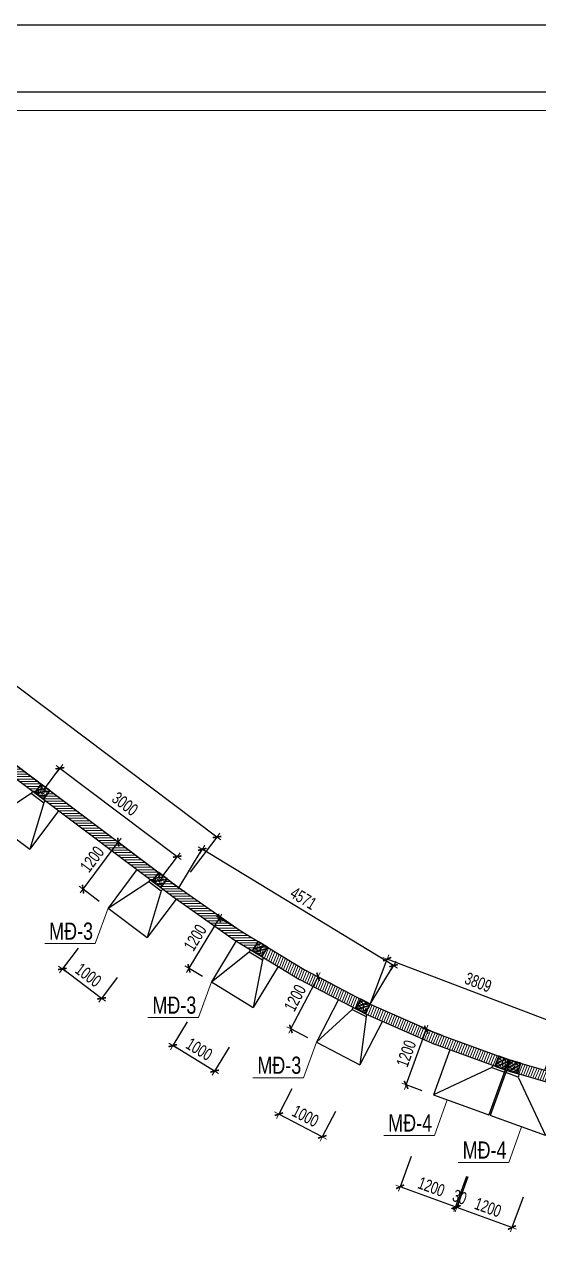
# Model space of a CAD drawing. Header units: millimetres. Extents: x 1360663 to 1465788, y -143522 to -69272.
# Drawn here: x 1418475 to 1428967, y -94443 to -69272 of the extents above; entities that cross this region are included whole.
import ezdxf
from ezdxf.enums import TextEntityAlignment as Align

# ---------------------------------------------------------------- set-up
doc = ezdxf.new("R2010")
doc.units = ezdxf.units.MM
doc.header["$MEASUREMENT"] = 0
doc.header["$PDMODE"] = 3
for name, color, linetype, lineweight in [('CDC-KHUNGTEN', 7, 'Continuous', 20), ('CDC_02.DIM', 1, 'Continuous', 18), ('CDC_03.BORDER', 3, 'Continuous', 25), ('CDC_07.TEXTCOL', 3, 'Continuous', 18), ('CDC_09.COLUMN', 4, 'Continuous', 35), ('CDC_10.HATCH', 251, 'Continuous', 9), ('CDC_11.NOTE', 8, 'Continuous', 18), ('Hatch1', 250, 'Continuous', 5)]:
    doc.layers.add(name, color=color, linetype=linetype, lineweight=lineweight)
doc.layers.add('CDC.10.HATCH', color=9, linetype='Continuous')
doc.styles.add('1', font='arial.ttf', dxfattribs={"width": 0.7})
doc.styles.add('MIDTEXT', font='arial.ttf', dxfattribs={"width": 0.75, "height": 350})
doc.dimstyles.new('X1', dxfattribs={"dimtxt": 250, "dimasz": 0.8, "dimexe": 0, "dimexo": 0, "dimgap": 90, "dimtad": 1, "dimdec": 0, "dimzin": 13, "dimdsep": 46, "dimtxsty": '1', "dimblk1": 'CHEO', "dimblk2": 'CHEO', "dimsah": 1, "dimcen": 0, "dimclrd": 256, "dimclre": 256, "dimclrt": 3, "dimadec": 0, "dimazin": 0, "dimtfac": 1, "dimtdec": 0, "dimtix": 1, "dimtmove": 2, "dimatfit": 3, "dimldrblk": 'CHEO', "dimfxl": 1, "dimtolj": 1, "dimtzin": 13, "dimarcsym": 0})
pattern_1 = [(68.015628, (-206775.186, -126955.05), (-46.3642999, 18.717684), [])]

# ---------------------------------------------------------------- blocks, each defined once
blk = doc.blocks.new('CHEO')
at = {"layer": 'CDC_02.DIM'}
for points in [[(-121, 0), (121, 0)], [(0, 121), (0, -121)]]:
    blk.add_lwpolyline(points, dxfattribs=at)
at = {"layer": 'CDC_02.DIM', "color": 2, "const_width": 40}
blk.add_lwpolyline([(80, 80), (-80, -81)], dxfattribs=at)
blk = doc.blocks.new('*D6')
at = {"layer": 'CDC_02.DIM', "lineweight": -2, "transparency": 16777216}
for p, q in [((1425534, -89255), (1425880, -88340)), ((1429442, -89690), (1425881, -88341)), ((1429096, -90604), (1429443, -89690))]:
    blk.add_line(p, q, dxfattribs=at)
at = {"layer": 'Defpoints', "color": 0, "transparency": 16777216}
for p in [(1425880, -88340), (1425534, -89255), (1429096, -90604)]:
    blk.add_point(p, dxfattribs=at)
at = {"layer": 'CDC_02.DIM', "lineweight": -2, "transparency": 16777216, "xscale": 0.8, "yscale": 0.8, "zscale": 0.8}
for p, rotation in [((1425880, -88340), 159.2513037851191), ((1429443, -89690), 339.2513037851191)]:
    blk.add_blockref('CHEO', p, dxfattribs=dict(at, rotation=rotation))
at = {"layer": 'CDC_02.DIM', "color": 3, "transparency": 16777216, "insert": (1427739, -88812), "char_height": 250, "attachment_point": 5, "rotation": 339.2513, "style": '1'}
blk.add_mtext('\\A1;3809', dxfattribs=at)
blk = doc.blocks.new('*D7')
at = {"layer": 'CDC_02.DIM', "lineweight": -2, "transparency": 16777216}
for p, q in [((1421627, -86882), (1422103, -86098)), ((1426009, -88470), (1422104, -86098)), ((1425534, -89255), (1426010, -88471))]:
    blk.add_line(p, q, dxfattribs=at)
at = {"layer": 'Defpoints', "color": 0, "transparency": 16777216}
for p in [(1422103, -86098), (1421627, -86882), (1425534, -89255)]:
    blk.add_point(p, dxfattribs=at)
at = {"layer": 'CDC_02.DIM', "lineweight": -2, "transparency": 16777216, "xscale": 0.8, "yscale": 0.8, "zscale": 0.8}
for p, rotation in [((1422103, -86098), 148.7267537803228), ((1426010, -88471), 328.7267537803227)]:
    blk.add_blockref('CHEO', p, dxfattribs=dict(at, rotation=rotation))
at = {"layer": 'CDC_02.DIM', "color": 3, "transparency": 16777216, "insert": (1424170, -87098), "char_height": 250, "attachment_point": 5, "rotation": 328.7268, "style": '1'}
blk.add_mtext('\\A1;4571', dxfattribs=at)
blk = doc.blocks.new('*D8')
at = {"layer": 'CDC_02.DIM', "lineweight": -2, "transparency": 16777216}
for p, q in [((1404658, -73644), (1405198, -72924)), ((1422403, -85847), (1405199, -72925)), ((1421863, -86567), (1422404, -85847))]:
    blk.add_line(p, q, dxfattribs=at)
at = {"layer": 'Defpoints', "color": 0, "transparency": 16777216}
for p in [(1405198, -72924), (1404658, -73644), (1421863, -86567)]:
    blk.add_point(p, dxfattribs=at)
at = {"layer": 'CDC_02.DIM', "lineweight": -2, "transparency": 16777216, "xscale": 0.8, "yscale": 0.8, "zscale": 0.8}
for p, rotation in [((1405198, -72924), 143.0896064855311), ((1422404, -85847), 323.0896064855311)]:
    blk.add_blockref('CHEO', p, dxfattribs=dict(at, rotation=rotation))
at = {"layer": 'CDC_02.DIM', "color": 3, "transparency": 16777216, "insert": (1413932, -79212), "char_height": 250, "attachment_point": 5, "rotation": 323.0896, "style": '1'}
blk.add_mtext('\\A1;21518', dxfattribs=at)
blk = doc.blocks.new('*D170')
at = {"layer": 'CDC_02.DIM', "lineweight": -2, "transparency": 16777216}
for p, q in [((1427526, -92783), (1427300, -93404)), ((1428654, -93194), (1428428, -93815)), ((1428427, -93814), (1427301, -93405))]:
    blk.add_line(p, q, dxfattribs=at)
at = {"layer": 'Defpoints', "color": 0, "transparency": 16777216}
for p in [(1427526, -92783), (1428654, -93194), (1427300, -93404)]:
    blk.add_point(p, dxfattribs=at)
at = {"layer": 'CDC_02.DIM', "lineweight": -2, "transparency": 16777216, "xscale": 0.8, "yscale": 0.8, "zscale": 0.8}
for p, rotation in [((1427300, -93404), 160.0050669048174), ((1428428, -93815), 340.0050669048174)]:
    blk.add_blockref('CHEO', p, dxfattribs=dict(at, rotation=rotation))
at = {"layer": 'CDC_02.DIM', "color": 3, "transparency": 16777216, "insert": (1427938, -93405), "char_height": 250, "attachment_point": 5, "rotation": 340.0051, "style": '1'}
blk.add_mtext('\\A1;1200', dxfattribs=at)
blk = doc.blocks.new('*D171')
at = {"layer": 'CDC_02.DIM', "lineweight": -2, "transparency": 16777216}
for p, q in [((1426370, -92363), (1426144, -92984)), ((1427498, -92773), (1427272, -93394)), ((1427271, -93394), (1426145, -92984))]:
    blk.add_line(p, q, dxfattribs=at)
at = {"layer": 'Defpoints', "color": 0, "transparency": 16777216}
for p in [(1426370, -92363), (1427498, -92773), (1426144, -92984)]:
    blk.add_point(p, dxfattribs=at)
at = {"layer": 'CDC_02.DIM', "lineweight": -2, "transparency": 16777216, "xscale": 0.8, "yscale": 0.8, "zscale": 0.8}
for p, rotation in [((1426144, -92984), 160.0050669048015), ((1427272, -93394), 340.0050669048015)]:
    blk.add_blockref('CHEO', p, dxfattribs=dict(at, rotation=rotation))
at = {"layer": 'CDC_02.DIM', "color": 3, "transparency": 16777216, "insert": (1426782, -92984), "char_height": 250, "attachment_point": 5, "rotation": 340.0051, "style": '1'}
blk.add_mtext('\\A1;1200', dxfattribs=at)
blk = doc.blocks.new('*D172')
at = {"layer": 'CDC_02.DIM', "lineweight": -2, "transparency": 16777216}
for p, q in [((1427498, -92773), (1427272, -93394)), ((1427526, -92783), (1427300, -93404)), ((1427271, -93394), (1427270, -93393)), ((1427272, -93394), (1427300, -93404)), ((1427301, -93405), (1427302, -93405))]:
    blk.add_line(p, q, dxfattribs=at)
at = {"layer": 'Defpoints', "color": 0, "transparency": 16777216}
for p in [(1427498, -92773), (1427526, -92783), (1427300, -93404)]:
    blk.add_point(p, dxfattribs=at)
at = {"layer": 'CDC_02.DIM', "lineweight": -2, "transparency": 16777216, "xscale": 0.8, "yscale": 0.8, "zscale": 0.8}
for p, rotation in [((1427272, -93394), 340.0050669043884), ((1427300, -93404), 160.0050669043885)]:
    blk.add_blockref('CHEO', p, dxfattribs=dict(at, rotation=rotation))
at = {"layer": 'CDC_02.DIM', "color": 3, "transparency": 16777216, "insert": (1427360, -93194), "char_height": 250, "attachment_point": 5, "rotation": 340.0051, "style": '1'}
blk.add_mtext('\\A1;30', dxfattribs=at)
blk = doc.blocks.new('*D174')
at = {"layer": 'CDC_02.DIM', "lineweight": -2, "transparency": 16777216}
for p, q in [((1426267, -90904), (1426677, -89778)), ((1427007, -89897), (1426677, -89777)), ((1426597, -91025), (1426267, -90905))]:
    blk.add_line(p, q, dxfattribs=at)
at = {"layer": 'Defpoints', "color": 0, "transparency": 16777216}
for p in [(1426677, -89777), (1427007, -89897), (1426597, -91025)]:
    blk.add_point(p, dxfattribs=at)
at = {"layer": 'CDC_02.DIM', "lineweight": -2, "transparency": 16777216, "xscale": 0.8, "yscale": 0.8, "zscale": 0.8}
for p, rotation in [((1426677, -89777), 70.00506690604537), ((1426267, -90905), 250.0050669060454)]:
    blk.add_blockref('CHEO', p, dxfattribs=dict(at, rotation=rotation))
at = {"layer": 'CDC_02.DIM', "color": 3, "transparency": 16777216, "insert": (1426268, -90266), "char_height": 250, "attachment_point": 5, "rotation": 70.0051, "style": '1'}
blk.add_mtext('\\A1;1200', dxfattribs=at)
blk = doc.blocks.new('*D175')
at = {"layer": 'CDC_02.DIM', "lineweight": -2, "transparency": 16777216}
for p, q in [((1423935, -90987), (1423667, -91502)), ((1424554, -91963), (1423668, -91502)), ((1424822, -91449), (1424554, -91964))]:
    blk.add_line(p, q, dxfattribs=at)
at = {"layer": 'Defpoints', "color": 0, "transparency": 16777216}
for p in [(1423935, -90987), (1423667, -91502), (1424822, -91449)]:
    blk.add_point(p, dxfattribs=at)
at = {"layer": 'CDC_02.DIM', "lineweight": -2, "transparency": 16777216, "xscale": 0.8, "yscale": 0.8, "zscale": 0.8}
for p, rotation in [((1423667, -91502), 152.4865989480721), ((1424554, -91964), 332.4865989480721)]:
    blk.add_blockref('CHEO', p, dxfattribs=dict(at, rotation=rotation))
at = {"layer": 'CDC_02.DIM', "color": 3, "transparency": 16777216, "insert": (1424211, -91540), "char_height": 250, "attachment_point": 5, "rotation": 332.4866, "style": '1'}
blk.add_mtext('\\A1;1000', dxfattribs=at)
blk = doc.blocks.new('*D176')
at = {"layer": 'CDC_02.DIM', "lineweight": -2, "transparency": 16777216}
for p, q in [((1423914, -89763), (1424468, -88700)), ((1424816, -88880), (1424468, -88699)), ((1424262, -89944), (1423914, -89763))]:
    blk.add_line(p, q, dxfattribs=at)
at = {"layer": 'Defpoints', "color": 0, "transparency": 16777216}
for p in [(1424468, -88699), (1424816, -88880), (1424262, -89944)]:
    blk.add_point(p, dxfattribs=at)
at = {"layer": 'CDC_02.DIM', "lineweight": -2, "transparency": 16777216, "xscale": 0.8, "yscale": 0.8, "zscale": 0.8}
for p, rotation in [((1424468, -88699), 62.48659894996393), ((1423914, -89763), 242.4865989499639)]:
    blk.add_blockref('CHEO', p, dxfattribs=dict(at, rotation=rotation))
at = {"layer": 'CDC_02.DIM', "color": 3, "transparency": 16777216, "insert": (1423998, -89131), "char_height": 250, "attachment_point": 5, "rotation": 62.4866, "style": '1'}
blk.add_mtext('\\A1;1200', dxfattribs=at)
blk = doc.blocks.new('*D177')
at = {"layer": 'CDC_02.DIM', "lineweight": -2, "transparency": 16777216}
for p, q in [((1421795, -89619), (1421501, -90104)), ((1422355, -90623), (1421501, -90104)), ((1422650, -90138), (1422355, -90623))]:
    blk.add_line(p, q, dxfattribs=at)
at = {"layer": 'Defpoints', "color": 0, "transparency": 16777216}
for p in [(1421795, -89619), (1421501, -90104), (1422650, -90138)]:
    blk.add_point(p, dxfattribs=at)
at = {"layer": 'CDC_02.DIM', "lineweight": -2, "transparency": 16777216, "xscale": 0.8, "yscale": 0.8, "zscale": 0.8}
for p, rotation in [((1421501, -90104), 148.7270326704586), ((1422355, -90623), 328.7270326704586)]:
    blk.add_blockref('CHEO', p, dxfattribs=dict(at, rotation=rotation))
at = {"layer": 'CDC_02.DIM', "color": 3, "transparency": 16777216, "insert": (1422041, -90177), "char_height": 250, "attachment_point": 5, "rotation": 328.727, "style": '1'}
blk.add_mtext('\\A1;1000', dxfattribs=at)
blk = doc.blocks.new('*D178')
at = {"layer": 'CDC_02.DIM', "lineweight": -2, "transparency": 16777216}
for p, q in [((1421832, -88526), (1422454, -87502)), ((1422731, -87669), (1422454, -87501)), ((1422108, -88695), (1421832, -88527))]:
    blk.add_line(p, q, dxfattribs=at)
at = {"layer": 'Defpoints', "color": 0, "transparency": 16777216}
for p in [(1422454, -87501), (1422731, -87669), (1422108, -88695)]:
    blk.add_point(p, dxfattribs=at)
at = {"layer": 'CDC_02.DIM', "lineweight": -2, "transparency": 16777216, "xscale": 0.8, "yscale": 0.8, "zscale": 0.8}
for p, rotation in [((1422454, -87501), 58.72703267077137), ((1421832, -88527), 238.7270326707714)]:
    blk.add_blockref('CHEO', p, dxfattribs=dict(at, rotation=rotation))
at = {"layer": 'CDC_02.DIM', "color": 3, "transparency": 16777216, "insert": (1421957, -87901), "char_height": 250, "attachment_point": 5, "rotation": 58.727, "style": '1'}
blk.add_mtext('\\A1;1200', dxfattribs=at)
blk = doc.blocks.new('*D179')
at = {"layer": 'CDC_02.DIM', "lineweight": -2, "transparency": 16777216}
for p, q in [((1419565, -88114), (1419246, -88538)), ((1420045, -89139), (1419247, -88539)), ((1420365, -88715), (1420046, -89139))]:
    blk.add_line(p, q, dxfattribs=at)
at = {"layer": 'Defpoints', "color": 0, "transparency": 16777216}
for p in [(1419565, -88114), (1419246, -88538), (1420365, -88715)]:
    blk.add_point(p, dxfattribs=at)
at = {"layer": 'CDC_02.DIM', "lineweight": -2, "transparency": 16777216, "xscale": 0.8, "yscale": 0.8, "zscale": 0.8}
for p, rotation in [((1419246, -88538), 143.0896064785267), ((1420046, -89139), 323.0896064785267)]:
    blk.add_blockref('CHEO', p, dxfattribs=dict(at, rotation=rotation))
at = {"layer": 'CDC_02.DIM', "color": 3, "transparency": 16777216, "insert": (1419777, -88665), "char_height": 250, "attachment_point": 5, "rotation": 323.0896, "style": '1'}
blk.add_mtext('\\A1;1000', dxfattribs=at)
blk = doc.blocks.new('*D180')
at = {"layer": 'CDC_02.DIM', "lineweight": -2, "transparency": 16777216}
for p, q in [((1419668, -86910), (1420388, -85952)), ((1420720, -86201), (1420388, -85951)), ((1420000, -87160), (1419668, -86911))]:
    blk.add_line(p, q, dxfattribs=at)
at = {"layer": 'Defpoints', "color": 0, "transparency": 16777216}
for p in [(1420388, -85951), (1420720, -86201), (1420000, -87160)]:
    blk.add_point(p, dxfattribs=at)
at = {"layer": 'CDC_02.DIM', "lineweight": -2, "transparency": 16777216, "xscale": 0.8, "yscale": 0.8, "zscale": 0.8}
for p, rotation in [((1420388, -85951), 53.08960648163747), ((1419668, -86911), 233.0896064816375)]:
    blk.add_blockref('CHEO', p, dxfattribs=dict(at, rotation=rotation))
at = {"layer": 'CDC_02.DIM', "color": 3, "transparency": 16777216, "insert": (1419854, -86300), "char_height": 250, "attachment_point": 5, "rotation": 53.0896, "style": '1'}
blk.add_mtext('\\A1;1200', dxfattribs=at)
blk = doc.blocks.new('*D334')
at = {"layer": 'CDC_02.DIM', "lineweight": -2, "transparency": 16777216}
for p, q in [((1418902, -84835), (1419195, -84444)), ((1419196, -84444), (1421593, -86245)), ((1421300, -86636), (1421594, -86246))]:
    blk.add_line(p, q, dxfattribs=at)
at = {"layer": 'Defpoints', "color": 0, "transparency": 16777216}
for p in [(1418902, -84835), (1421594, -86246), (1421300, -86636)]:
    blk.add_point(p, dxfattribs=at)
at = {"layer": 'CDC_02.DIM', "lineweight": -2, "transparency": 16777216, "xscale": 0.8, "yscale": 0.8, "zscale": 0.8}
for p, rotation in [((1419195, -84444), 143.089606481639), ((1421594, -86246), 323.089606481639)]:
    blk.add_blockref('CHEO', p, dxfattribs=dict(at, rotation=rotation))
at = {"layer": 'CDC_02.DIM', "color": 3, "transparency": 16777216, "insert": (1420525, -85171), "char_height": 250, "attachment_point": 5, "rotation": 323.0896, "style": '1'}
blk.add_mtext('\\A1;3000', dxfattribs=at)
blk = doc.blocks.new('Khung tên chuẩn')
at = {"layer": 'CDC-KHUNGTEN'}
blk.add_lwpolyline([(30654, -246309), (30654, -189709), (-40446, -189709), (-40446, -246309)], close=True, dxfattribs=at)
at = {"layer": 'CDC.10.HATCH', "color": 8}
blk.add_lwpolyline([(-40746, -246609), (38754, -246609), (38754, -189409), (-40746, -189409)], close=True, dxfattribs=at)
at = {"layer": 'Defpoints', "color": 1}
blk.add_lwpolyline([(-44246, -247709), (-44246, -188309), (39854, -188309), (39854, -247709), (-44246, -247709)], close=True, dxfattribs=at)

msp = doc.modelspace()

# ---------------------------------------------------------------- hatches: boundary and pattern name
at = {"layer": 'CDC_10.HATCH'}
h = msp.add_hatch(dxfattribs=at)
h.set_pattern_fill('ANSI31', color=256, scale=400, angle=315, style=0)
h.set_pattern_definition([(2e-12, (-194781.55, -135963.53), (-2e-12, 50), [])])
edge = h.paths.add_edge_path()
edge.add_line((1416591, -83099), (1418813.8, -84768.6))
edge.add_line((1418813.8, -84768.6), (1418681.7, -84944.5))
edge.add_line((1418681.7, -84944.5), (1416458.9, -83274.9))
edge.add_line((1416458.9, -83274.9), (1416591, -83099))
h = msp.add_hatch(dxfattribs=at)
h.set_pattern_fill('BT-01', color=256, scale=15, angle=-36.91039, style=0, pattern_type=2)
h.set_pattern_definition([(13.0896065, (100939.4, 845562.705), (80.372562, -72.140497), [11.25, -123.75]), (318.0896065, (100939.4, 845562.7), (51.119742, 102.714571), [9, -99]), (63.5410065, (100946.1, 845556.69), (131.492327, 30.5739714), [9.5610285, -105.171317]), (9.2738065, (100957.42, 845586.69), (113.09026, -115.993936), [16.875, -185.625]), (59.725206, (100966.84, 845577.03), (199.853248, 32.633256), [14.341543, -157.75695]), (314.273806, (100957.42, 845586.7), (199.853222, 32.633412), [13.5, -148.5]), (344.0896065, (100964.91, 845571.69), (35.3210197, -102.0608915), [11.25, -123.75]), (289.0896065, (100964.91, 845571.69), (94.507346, 65.052845), [9, -99]), (34.5410065, (100967.85, 845563.18), (129.828336, -37.008147), [9.5610285, -105.171317]), (0.5896065, (100939.4, 845562.705), (31.4470823, 38.8306588), [0, -97.8, 0, -100.5, 0, -99.375]), (330.5896065, (100939.4, 845562.705), (67.0820995, 23.6057402), [0, -57.3, 0, -95.55, 0, -37.875]), (290.5896065, (100912.656, 845582.794), (61.9928686, -50.7944323), [0, -37.5, 0, -117, 0, -155.25]), (280.5896065, (100900.66, 845591.8), (78.9631624, -40.5299776), [0, -48.75, 0, -77.7, 0, -110.25]), (8.0896065, (100939.4, 845562.705), (-8.9710044, 63.1156366), []), (8.0896065, (100950.44, 845577.4), (-8.9710044, 63.1156366), [])])
h.paths.add_polyline_path([(1418681.7, -84944.5), (1418857.6, -85076.6), (1418989.7, -84900.7), (1418813.8, -84768.6)])
h = msp.add_hatch(dxfattribs=at)
h.set_pattern_fill('ANSI31', color=256, scale=400, angle=315, style=0)
h.set_pattern_definition([(2e-12, (-192382.823, -137765.224), (-2e-12, 50), [])])
edge = h.paths.add_edge_path()
edge.add_line((1418989.7, -84900.7), (1421212.5, -86570.3))
edge.add_line((1421212.5, -86570.3), (1421080.4, -86746.2))
edge.add_line((1421080.4, -86746.2), (1418857.6, -85076.6))
edge.add_line((1418857.6, -85076.6), (1418989.7, -84900.7))
h = msp.add_hatch(dxfattribs=at)
h.set_pattern_fill('BT-01', color=256, scale=15, angle=-36.91039, style=0, pattern_type=2)
h.set_pattern_definition([(13.0896065, (103338.13, 843761.01), (80.372562, -72.140497), [11.25, -123.75]), (318.0896065, (103338.13, 843761.01), (51.119742, 102.714571), [9, -99]), (63.5410065, (103344.83, 843755), (131.492327, 30.5739714), [9.5610285, -105.171317]), (9.2738065, (103356.15, 843785), (113.09026, -115.993936), [16.875, -185.625]), (59.725206, (103365.57, 843775.33), (199.853248, 32.633256), [14.341543, -157.75695]), (314.273806, (103356.15, 843785), (199.853222, 32.633412), [13.5, -148.5]), (344.0896065, (103363.635, 843769.99), (35.3210197, -102.0608915), [11.25, -123.75]), (289.0896065, (103363.63, 843769.99), (94.507346, 65.052845), [9, -99]), (34.5410065, (103366.58, 843761.49), (129.828336, -37.008147), [9.5610285, -105.171317]), (0.5896065, (103338.13, 843761.01), (31.4470823, 38.8306588), [0, -97.8, 0, -100.5, 0, -99.375]), (330.5896065, (103338.13, 843761.01), (67.0820995, 23.6057402), [0, -57.3, 0, -95.55, 0, -37.875]), (290.5896065, (103311.383, 843781.098), (61.9928686, -50.7944323), [0, -37.5, 0, -117, 0, -155.25]), (280.5896065, (103299.39, 843790.106), (78.9631624, -40.5299776), [0, -48.75, 0, -77.7, 0, -110.25]), (8.0896065, (103338.13, 843761.01), (-8.9710044, 63.1156366), []), (8.0896065, (103349.164, 843775.7), (-8.9710044, 63.1156366), [])])
h.paths.add_polyline_path([(1421080.4, -86746.2), (1421256.3, -86878.3), (1421388.4, -86702.4), (1421212.5, -86570.3)])
h = msp.add_hatch(dxfattribs=at)
h.set_pattern_fill('ANSI31', color=256, scale=400, angle=315, style=0)
h.set_pattern_definition([(2e-12, (-206775.186, -126955.05), (-2e-12, 50), [])])
h.paths.add_polyline_path([(1421388.4, -86702.4), (1421256.3, -86878.3), (1422756.2, -87941.9), (1423131.5, -88169.9), (1423245.7, -87981.8), (1422876.5, -87757.6)])
h = msp.add_hatch(dxfattribs=at)
h.set_pattern_fill('BT-01', color=256, scale=15, angle=-31.27297, style=0, pattern_type=2)
h.set_pattern_definition([(18.7270327, (13630.665, 724057.91), (87.070411, -63.89635), [11.25, -123.75]), (323.727033, (13630.66, 724057.91), (40.782541, 107.2394305), [9, -99]), (69.178433, (13637.92, 724052.58), (127.852985, 43.342981), [9.5610285, -105.171317]), (14.911233, (13646.24, 724083.55), (123.937722, -104.323732), [16.875, -185.625]), (65.362633, (13656.57, 724074.85), (195.680985, 52.107602), [14.341543, -157.75695]), (319.911233, (13646.24, 724083.55), (195.680944, 52.107754), [13.5, -148.5]), (349.7270327, (13655.17, 724069.35), (45.1759323, -98.0975797), [11.25, -123.75]), (294.727033, (13655.17, 724069.35), (87.659922, 74.021951), [9, -99]), (40.178433, (13658.93, 724061.18), (132.835834, -24.075732), [9.5610285, -105.171317]), (6.2270327, (13630.665, 724057.906), (27.4805358, 41.7319926), [0, -97.8, 0, -100.5, 0, -99.375]), (336.2270327, (13630.665, 724057.906), (64.4387913, 30.0812438), [0, -57.3, 0, -95.55, 0, -37.875]), (296.2270327, (13602.075, 724075.27), (66.6827247, -44.4590185), [0, -37.5, 0, -117, 0, -155.25]), (286.2270327, (13589.255, 724083.06), (82.562633, -32.577166), [0, -48.75, 0, -77.7, 0, -110.25]), (13.7270327, (13630.665, 724057.906), (-15.1276522, 61.929126), []), (13.7270327, (13640.204, 724073.61), (-15.1276522, 61.929126), [])])
h.paths.add_polyline_path([(1423131.5, -88169.9), (1423319.5, -88284.1), (1423433.8, -88096), (1423245.7, -87981.8)])
h = msp.add_hatch(dxfattribs=at)
h.set_pattern_fill('ANSI31', color=256, scale=400, angle=23.01563, style=0)
h.set_pattern_definition(pattern_1)
h.paths.add_polyline_path([(1423433.8, -88096), (1424180.7, -88549.7), (1424857.4, -88902.2), (1425338.8, -89152.9), (1425237.1, -89348), (1424097.6, -88754.5), (1423320.5, -88282.5)])
h = msp.add_hatch(dxfattribs=at)
h.set_pattern_fill('BT-01', color=256, scale=15, angle=-27.5134, style=0, pattern_type=2)
h.set_pattern_definition([(22.486599, (-34488, 628711.22), (91.0727012, -58.0496605), [11.25, -123.75]), (327.486599, (-34488, 628711.22), (33.663116, 109.6827505), [9, -99]), (72.937999, (-34480.41, 628706.38), (124.735856, 51.632992), [9.5610285, -105.171317]), (18.670799, (-34474.14, 628737.82), (130.511486, -95.972663), [16.875, -185.625]), (69.122199, (-34463.27, 628729.83), (191.843196, 64.826216), [14.341543, -157.75695]), (323.670799, (-34474.14, 628737.82), (191.843145, 64.826365), [13.5, -148.5]), (353.486599, (-34464.3, 628724.24), (51.5109454, -94.924299), [11.25, -123.75]), (298.486599, (-34464.3, 628724.24), (82.617677, 79.610493), [9, -99]), (43.937999, (-34460.01, 628716.33), (134.1286094, -15.3139104), [9.5610285, -105.171317]), (9.986599, (-34488, 628711.218), (24.6850417, 43.4440763), [0, -97.8, 0, -100.5, 0, -99.375]), (339.986599, (-34488, 628711.22), (62.3276992, 34.241743), [0, -57.3, 0, -95.55, 0, -37.875]), (299.986599, (-34517.67, 628726.67), (69.4543888, -39.9909737), [0, -37.5, 0, -117, 0, -155.25]), (289.986599, (-34530.97, 628733.6), (84.5210334, -27.0934497), [0, -48.75, 0, -77.7, 0, -110.25]), (17.486599, (-34488, 628711.22), (-19.1557737, 60.8039377), []), (17.486599, (-34479.513, 628727.514), (-19.1557737, 60.8039377), [])])
h.paths.add_polyline_path([(1425237.1, -89348), (1425432.3, -89449.7), (1425533.9, -89254.5), (1425338.8, -89152.9)])
h = msp.add_hatch(dxfattribs=at)
h.set_pattern_fill('ANSI31', color=256, scale=400, angle=23.01563, style=0)
h.set_pattern_definition(pattern_1)
edge = h.paths.add_edge_path()
edge.add_line((1425432.1, -89450.1), (1426844.7, -90071.8))
edge.add_line((1426844.7, -90071.8), (1428082.7, -90522.3))
edge.add_line((1428082.7, -90522.3), (1428157.8, -90315.8))
edge.add_line((1428157.8, -90315.8), (1426930.1, -89869))
edge.add_line((1426930.1, -89869), (1425533.9, -89254.5))
edge.add_line((1425533.9, -89254.5), (1425432.3, -89449.7))
h = msp.add_hatch(dxfattribs=at)
h.set_pattern_fill('BT-01', color=256, scale=15, angle=-19.99493, style=0, pattern_type=2)
h.set_pattern_definition([(30.005067, (-113047.926, 430364.54), (97.885277, -45.634116), [11.25, -123.75]), (335.005067, (-113047.93, 430364.54), (19.022183, 113.144455), [9, -99]), (80.456467, (-113039.77, 430360.74), (116.9075115, 67.510247), [9.5610285, -105.171317]), (26.189267, (-113037.67, 430392.73), (141.94706, -78.070687), [16.875, -185.625]), (76.640667, (-113025.84, 430386.23), (181.711634, 89.370755), [14.341543, -157.75695]), (331.189267, (-113037.67, 430392.73), (181.711565, 89.370897), [13.5, -148.5]), (1.005067, (-113026.14, 430380.56), (63.488534, -87.368221), [11.25, -123.75]), (306.005067, (-113026.14, 430380.56), (71.490696, 89.736233), [9, -99]), (51.456467, (-113020.85, 430373.28), (134.979231, 2.3679064), [9.5610285, -105.171317]), (17.505067, (-113047.926, 430364.54), (18.788345, 46.3005091), [0, -97.8, 0, -100.5, 0, -99.375]), (347.505067, (-113047.926, 430364.54), (57.3114649, 42.1026726), [0, -57.3, 0, -95.55, 0, -37.875]), (307.505067, (-113079.36, 430375.98), (74.0899203, -30.5593489), [0, -37.5, 0, -117, 0, -155.25]), (297.505067, (-113093.455, 430381.11), (87.3394468, -15.801302), [0, -48.75, 0, -77.7, 0, -110.25]), (25.005067, (-113047.926, 430364.54), (-26.9470236, 57.7747386), []), (25.005067, (-113041.64, 430381.81), (-26.9470236, 57.7747386), [])])
h.paths.add_polyline_path([(1428082.6, -90522.5), (1428289.3, -90597.7), (1428364.5, -90391), (1428157.8, -90315.8)])
h = msp.add_hatch(dxfattribs=at)
h.set_pattern_fill('BT-01', color=256, scale=15, angle=-16.23753, style=0, pattern_type=2)
h.set_pattern_definition([(33.7624743, (-143620.79, 328163.2), (100.6653697, -39.1213924), [11.25, -123.75]), (338.762474, (-143620.79, 328163.2), (11.566696, 114.1478106), [9, -99]), (84.213874, (-143612.4, 328159.94), (112.232123, 75.02633), [9.5610285, -105.171317]), (29.946674, (-143612.4, 328192), (146.758078, -68.600777), [16.875, -185.625]), (80.398074, (-143600.17, 328186.29), (175.464381, 101.0866), [14.341543, -157.75695]), (334.946674, (-143612.4, 328192), (175.464303, 101.086738), [13.5, -148.5]), (4.7624743, (-143600.1, 328180.61), (69.0774888, -83.0198804), [11.25, -123.75]), (309.762474, (-143600.1, 328180.61), (65.456417, 94.228279), [9, -99]), (55.213874, (-143594.34, 328173.69), (134.5339134, 11.208294), [9.5610285, -105.171317]), (21.2624743, (-143620.792, 328163.2), (15.71378745, 47.4322246), [0, -97.8, 0, -100.5, 0, -99.375]), (351.2624743, (-143620.79, 328163.2), (54.4291935, 45.7679139), [0, -57.3, 0, -95.55, 0, -37.875]), (311.2624743, (-143652.908, 328172.553), (75.9332804, -25.6383897), [0, -37.5, 0, -117, 0, -155.25]), (301.2624743, (-143667.31, 328176.75), (88.1872, -10.0437958), [0, -48.75, 0, -77.7, 0, -110.25]), (28.7624743, (-143620.79, 328163.2), (-30.6752018, 55.8846535), []), (28.7624743, (-143615.654, 328180.84), (-30.6752018, 55.8846535), [])])
h.paths.add_polyline_path([(1428331.8, -90610.6), (1428543.1, -90672.1), (1428604.6, -90460.9), (1428393.4, -90399.4)])
h = msp.add_hatch(dxfattribs=at)
h.set_pattern_fill('ANSI31', color=256, scale=400, angle=23.01563, style=0)
h.set_pattern_definition(pattern_1)
h.paths.add_polyline_path([(1428543.1, -90672.1), (1429773.5, -91030.5), (1431297.5, -91367.1), (1431338.4, -91150.8), (1429828.1, -90817.2), (1428604.6, -90460.9)])

# ---------------------------------------------------------------- linework, layer by layer
at = {"layer": 'CDC_03.BORDER'}
for p, q in [((1404421.4, -73958.4), (1421627.1, -86881.7)), ((1417781.3, -85493.9), (1418611.7, -84954.4)), ((1418867.5, -85146.6), (1418580.9, -86094.4)), ((1419169.4, -85310.8), (1418580.9, -86094.4)), ((1417781.3, -85493.9), (1418580.9, -86094.4)), ((1420768.6, -86512), (1420180, -87295.5)), ((1420180, -87295.5), (1421010.4, -86756.1)), ((1421266.3, -86948.3), (1420979.6, -87896.1)), ((1420180, -87295.5), (1420979.6, -87896.1)), ((1421568.1, -87112.5), (1420979.6, -87896.1)), ((1422798.2, -87967.4), (1422289.4, -88805)), ((1422289.4, -88805), (1423062.8, -88186.6)), ((1423336.3, -88352.7), (1423144.2, -89324.1)), ((1423652.9, -88486.5), (1423144.2, -89324.1)), ((1422289.4, -88805), (1423144.2, -89324.1)), ((1424884.7, -89164.4), (1424433.1, -90031.5)), ((1424433.1, -90031.5), (1425164.2, -89363.8)), ((1425448, -89511.6), (1425320, -90493.5)), ((1425783, -89604.5), (1425320, -90493.5)), ((1424433.1, -90031.5), (1425320, -90493.5)), ((1427161.7, -90187.4), (1426826.6, -91108.3)), ((1428018.5, -90552.4), (1426826.6, -91108.3)), ((1428289.3, -90597.7), (1427954.2, -91518.6)), ((1428317.5, -90608), (1427982.4, -91528.9)), ((1428554.1, -90747.3), (1429110.1, -91939.2)), ((1426826.6, -91108.3), (1427954.2, -91518.6)), ((1429110.1, -91939.2), (1427982.4, -91528.9))]:
    msp.add_line(p, q, dxfattribs=at)
for points in [[(1404421.4, -73958.4), (1421628.3, -86882.6), (1422876.5, -87757.6), (1423802.9, -88320.2), (1424180.7, -88549.7), (1424180.8, -88549.7), (1424181, -88549.9), (1425533.9, -89254.5), (1426930.1, -89869), (1426930.6, -89869.2), (1427449.3, -90058), (1428364.5, -90391), (1429828.1, -90817.2), (1429828.8, -90817.4), (1431337.8, -91150.7), (1431338.4, -91150.8), (1432866.3, -91383.1), (1432866.7, -91383.1), (1434406.9, -91513.5), (1435952.7, -91541.2), (1448292.9, -91893.2)], [(1403057.5, -76140.6), (1404465.2, -74266.4), (1421499.1, -87060.6), (1422756.2, -87941.9), (1423688.7, -88508.3), (1424090.6, -88752.4), (1424097.6, -88754.5), (1425438.7, -89453), (1426844.7, -90071.8), (1426852, -90074.8), (1427374.1, -90264.7), (1428296.1, -90600.2), (1429773.5, -91030.5), (1429781.4, -91032.2), (1431297.5, -91367.1), (1431305.3, -91368.3), (1432840.4, -91601.7), (1432848.1, -91602.4), (1434395.6, -91733.3), (1435947.6, -91761.2), (1448072.9, -92107), (1448072.9, -137397.4), (1445572.9, -137397.4)]]:
    msp.add_lwpolyline(points, dxfattribs=at)
at = {"layer": 'CDC_03.BORDER', "flags": 128}
for points in [[(1418641.7, -84914.5), (1418611.7, -84954.4), (1418867.5, -85146.6), (1418897.6, -85106.6)], [(1421040.4, -86716.2), (1421010.4, -86756.1), (1421266.3, -86948.3), (1421296.3, -86908.3)], [(1423088.8, -88143.9), (1423062.8, -88186.6), (1423336.3, -88352.7), (1423362.3, -88310)], [(1425186.3, -89321.5), (1425164.2, -89363.8), (1425448, -89511.6), (1425471.1, -89467.3)], [(1428035.6, -90505.4), (1428018.5, -90552.4), (1428272.2, -90644.7)], [(1428577.8, -90682.3), (1428554.1, -90747.3), (1428300.4, -90655)]]:
    msp.add_lwpolyline(points, dxfattribs=at)
at = {"layer": 'CDC_09.COLUMN', "flags": 128}
for points in [[(1418681.7, -84944.5), (1418857.6, -85076.6), (1418989.7, -84900.7), (1418813.8, -84768.6)], [(1421080.4, -86746.2), (1421256.3, -86878.3), (1421388.4, -86702.4), (1421212.5, -86570.3)], [(1421080.4, -86746.2), (1421256.3, -86878.3), (1421388.4, -86702.4), (1421212.5, -86570.3)], [(1421256.3, -86878.3), (1421388.4, -86702.4), (1421212.5, -86570.3), (1421080.4, -86746.2)], [(1423131.5, -88169.9), (1423319.5, -88284.1), (1423433.8, -88096), (1423245.7, -87981.8)], [(1423319.5, -88284.1), (1423433.8, -88096), (1423245.7, -87981.8), (1423131.5, -88169.9)], [(1425237.1, -89348), (1425432.3, -89449.7), (1425533.9, -89254.5), (1425338.8, -89152.9)], [(1428082.6, -90522.5), (1428289.3, -90597.7), (1428364.5, -90391), (1428157.8, -90315.8)], [(1428289.3, -90597.7), (1428364.5, -90391), (1428157.8, -90315.8), (1428082.6, -90522.5)], [(1428331.8, -90610.6), (1428543.1, -90672.1), (1428604.6, -90460.9), (1428393.4, -90399.4)]]:
    msp.add_lwpolyline(points, close=True, dxfattribs=at)
at = {"layer": 'CDC_11.NOTE', "linetype": 'Continuous'}
for points in [[(1418884.4, -88022.1), (1419918.7, -88022.1), (1420180, -87295.5)], [(1420993.8, -89531.6), (1422028.1, -89531.6), (1422289.4, -88805)], [(1423137.4, -90758.1), (1424171.7, -90758.1), (1424433.1, -90031.5)], [(1425809, -91936.1), (1426843.3, -91936.1), (1427104.7, -91209.5)], [(1427328.6, -92489), (1428362.9, -92489), (1428624.2, -91762.4)]]:
    msp.add_lwpolyline(points, dxfattribs=at)

# ---------------------------------------------------------------- block references
at = {"layer": 'Hatch1', "xscale": 1.250000000640284, "yscale": 1.250000000640284, "zscale": 1.250000000640284}
msp.add_blockref('Khung tên chuẩn', (1415970.7, 166114), dxfattribs=at)

# ---------------------------------------------------------------- texts
at = {"layer": 'CDC_07.TEXTCOL', "linetype": 'Continuous', "style": 'MIDTEXT', "width": 0.75}
for s, p in [('MĐ-3', (1419423.5, -87767.2)), ('MĐ-3', (1421533, -89276.6)), ('MĐ-3', (1423676.6, -90503.2)), ('MĐ-4', (1426348.2, -91681.1)), ('MĐ-4', (1427867.7, -92234))]:
    msp.add_text(s, height=350, rotation=0, dxfattribs=at).set_placement(p, align=Align.MIDDLE)

# ---------------------------------------------------------------- dimensions: what is measured, and where the dimension line sits
at = {"layer": 'CDC_02.DIM'}
for p1, p2, distance, picture, middle in [((1421863.2, -86567.3), (1404657.6, -73644), -900.4, '*D8', (1413931.9, -79211.7)), ((1418901.8, -84834.6), (1421300.5, -86636.3), 488.6, '*D334', (1420525.3, -85170.7)), ((1419999.6, -87160), (1420720.3, -86200.5), 415, '*D180', (1419854.1, -86300.4)), ((1425533.9, -89254.5), (1421627.1, -86881.7), -917.3, '*D7', (1424169.7, -87098.1)), ((1422108.4, -88695.1), (1422731.4, -87669.4), 324, '*D178', (1421957, -87901.1)), ((1420364.5, -88715), (1419564.9, -88114.5), 530.3, '*D179', (1419776.9, -88664.7)), ((1429096.3, -90604.1), (1425533.9, -89254.5), -977.6, '*D6', (1427738.6, -88811.6)), ((1424261.5, -89944.5), (1424815.7, -88880.5), 392.2, '*D176', (1423997.8, -89130.7)), ((1422649.6, -90138.4), (1421794.9, -89619.3), 567, '*D177', (1422040.9, -90177.5)), ((1426597, -91024.8), (1427007.3, -89897.2), 351.1, '*D174', (1426267.7, -90266.5)), ((1424822.3, -91448.9), (1423935.4, -90987), 580.3, '*D175', (1424211.4, -91539.6)), ((1427497.8, -92773), (1426370.1, -92362.7), 660.8, '*D171', (1426782.4, -92984.3)), ((1427497.8, -92773.1), (1427526, -92783.4), -660.7, '*D172', (1427360.4, -93194.5)), ((1428653.7, -93193.6), (1427526, -92783.3), 660.8, '*D170', (1427938.3, -93404.9))]:
    dim = msp.add_aligned_dim(p1=p1, p2=p2, distance=distance, dimstyle='X1', dxfattribs=at)
    dim.commit()
    dim.dimension.update_dxf_attribs({"geometry": picture, "text_midpoint": middle})

doc.saveas('drawing.dxf')
